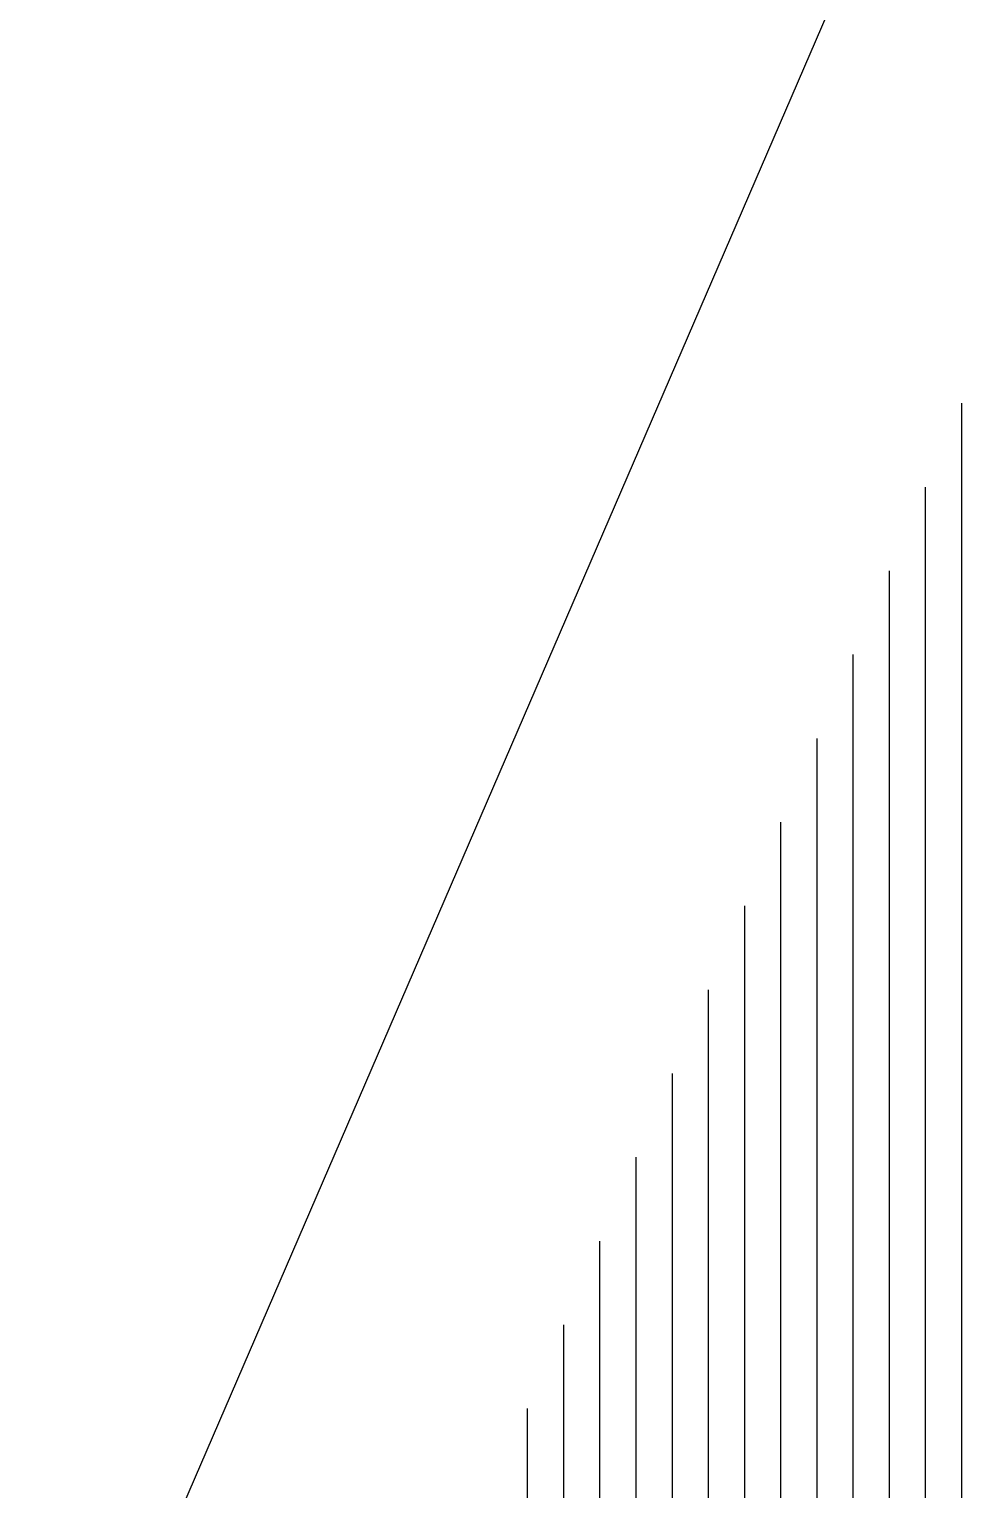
# Model space of a CAD drawing. Header units: millimetres. Extents: x 11801750 to 12566104, y 354831409 to 356234587.
# Drawn here: x 12536522 to 12539102, y 356216012 to 356220045 of the extents above; entities that cross this region are included whole.
import ezdxf

# ---------------------------------------------------------------- set-up
doc = ezdxf.new("R2010")
doc.units = ezdxf.units.MM
doc.header["$MEASUREMENT"] = 0
doc.layers.add('New_110 Bemassungen Ausführung', color=7, linetype='Continuous')
doc.layers.add('New_110 Bemassungen Ausführung_Pen_No__1', color=7, linetype='Continuous', lineweight=13)
doc.layers.add('New_255 Plangrafiken_Pen_No__39', color=8, linetype='Continuous', lineweight=13)
doc.styles.add('GENERATED_STYLE_1', font='arial.ttf')
doc.dimstyles.new('GENERATED_STYLE__1', dxfattribs={"dimtxt": 125, "dimasz": 47.5, "dimexe": 0.18, "dimexo": 2, "dimgap": 0, "dimtad": 1, "dimlfac": 0.001, "dimzin": 0, "dimdsep": 46, "dimtxsty": 'GENERATED_STYLE_1', "dimblk": 'ARROWHEAD_2', "dimblk1": 'ARROWHEAD_2', "dimblk2": 'ARROWHEAD_2', "dimcen": 0.09, "dimclrd": 7, "dimclre": 7, "dimclrt": 7, "dimadec": 0, "dimazin": 0, "dimtfac": 1, "dimtdec": 4, "dimtmove": 0, "dimatfit": 3, "dimfxl": 1, "dimtolj": 1, "dimtzin": 0, "dimarcsym": 0})

# ---------------------------------------------------------------- blocks, each defined once
blk = doc.blocks.new('*X23', base_point=(12240439.2, 356160438.4))
at = {"layer": 'New_255 Plangrafiken_Pen_No__39', "color": 8, "linetype": 'Continuous', "lineweight": 13}
for p, q in [((12539098.2, 356219011.7), (12539098.2, 356218933.6)), ((12539098.2, 356219011.7), (12539098.2, 356218933.6)), ((12539098.2, 356218933.6), (12539098.2, 356218683.6)), ((12539098.2, 356218933.6), (12539098.2, 356218683.6)), ((12538998.2, 356218780.2), (12538998.2, 356218683.6)), ((12538998.2, 356218780.2), (12538998.2, 356218683.6)), ((12538998.2, 356218683.6), (12538998.2, 356218433.6)), ((12538998.2, 356218683.6), (12538998.2, 356218433.6)), ((12539098.2, 356218683.6), (12539098.2, 356218433.6)), ((12539098.2, 356218683.6), (12539098.2, 356218433.6)), ((12538898.2, 356218548.7), (12538898.2, 356218433.6)), ((12538898.2, 356218548.7), (12538898.2, 356218433.6)), ((12538898.2, 356218433.6), (12538898.2, 356218183.6)), ((12538898.2, 356218433.6), (12538898.2, 356218183.6)), ((12538998.2, 356218433.6), (12538998.2, 356218183.6)), ((12538998.2, 356218433.6), (12538998.2, 356218183.6)), ((12539098.2, 356218433.6), (12539098.2, 356218183.6)), ((12539098.2, 356218433.6), (12539098.2, 356218183.6)), ((12538798.2, 356218317.2), (12538798.2, 356218183.6)), ((12538798.2, 356218317.2), (12538798.2, 356218183.6)), ((12538798.2, 356218183.6), (12538798.2, 356217933.6)), ((12538798.2, 356218183.6), (12538798.2, 356217933.6)), ((12538898.2, 356218183.6), (12538898.2, 356217933.6)), ((12538898.2, 356218183.6), (12538898.2, 356217933.6)), ((12538998.2, 356218183.6), (12538998.2, 356217933.6)), ((12538998.2, 356218183.6), (12538998.2, 356217933.6)), ((12539098.2, 356218183.6), (12539098.2, 356217933.6)), ((12539098.2, 356218183.6), (12539098.2, 356217933.6)), ((12538698.2, 356218085.7), (12538698.2, 356217933.6)), ((12538698.2, 356218085.7), (12538698.2, 356217933.6)), ((12538698.2, 356217933.6), (12538698.2, 356217683.6)), ((12538698.2, 356217933.6), (12538698.2, 356217683.6)), ((12538798.2, 356217933.6), (12538798.2, 356217683.6)), ((12538798.2, 356217933.6), (12538798.2, 356217683.6)), ((12538898.2, 356217933.6), (12538898.2, 356217683.6)), ((12538898.2, 356217933.6), (12538898.2, 356217683.6)), ((12538998.2, 356217933.6), (12538998.2, 356217683.6)), ((12538998.2, 356217933.6), (12538998.2, 356217683.6)), ((12539098.2, 356217933.6), (12539098.2, 356217683.6)), ((12539098.2, 356217933.6), (12539098.2, 356217683.6)), ((12538598.2, 356217854.3), (12538598.2, 356217683.6)), ((12538598.2, 356217854.3), (12538598.2, 356217683.6)), ((12538598.2, 356217683.6), (12538598.2, 356217433.6)), ((12538598.2, 356217683.6), (12538598.2, 356217433.6)), ((12538698.2, 356217683.6), (12538698.2, 356217433.6)), ((12538698.2, 356217683.6), (12538698.2, 356217433.6)), ((12538798.2, 356217683.6), (12538798.2, 356217433.6)), ((12538798.2, 356217683.6), (12538798.2, 356217433.6)), ((12538898.2, 356217683.6), (12538898.2, 356217433.6)), ((12538898.2, 356217683.6), (12538898.2, 356217433.6)), ((12538998.2, 356217683.6), (12538998.2, 356217433.6)), ((12538998.2, 356217683.6), (12538998.2, 356217433.6)), ((12539098.2, 356217683.6), (12539098.2, 356217433.6)), ((12539098.2, 356217683.6), (12539098.2, 356217433.6)), ((12538498.2, 356217622.8), (12538498.2, 356217433.6)), ((12538498.2, 356217622.8), (12538498.2, 356217433.6)), ((12538498.2, 356217433.6), (12538498.2, 356217183.6)), ((12538498.2, 356217433.6), (12538498.2, 356217183.6)), ((12538598.2, 356217433.6), (12538598.2, 356217183.6)), ((12538598.2, 356217433.6), (12538598.2, 356217183.6)), ((12538698.2, 356217433.6), (12538698.2, 356217183.6)), ((12538698.2, 356217433.6), (12538698.2, 356217183.6)), ((12538798.2, 356217433.6), (12538798.2, 356217183.6)), ((12538798.2, 356217433.6), (12538798.2, 356217183.6)), ((12538898.2, 356217433.6), (12538898.2, 356217183.6)), ((12538898.2, 356217433.6), (12538898.2, 356217183.6)), ((12538998.2, 356217433.6), (12538998.2, 356217183.6)), ((12538998.2, 356217433.6), (12538998.2, 356217183.6)), ((12539098.2, 356217433.6), (12539098.2, 356217183.6)), ((12539098.2, 356217433.6), (12539098.2, 356217183.6)), ((12538398.2, 356217391.3), (12538398.2, 356217183.6)), ((12538398.2, 356217391.3), (12538398.2, 356217183.6)), ((12538398.2, 356217183.6), (12538398.2, 356216933.6)), ((12538398.2, 356217183.6), (12538398.2, 356216933.6)), ((12538498.2, 356217183.6), (12538498.2, 356216933.6)), ((12538498.2, 356217183.6), (12538498.2, 356216933.6)), ((12538598.2, 356217183.6), (12538598.2, 356216933.6)), ((12538598.2, 356217183.6), (12538598.2, 356216933.6)), ((12538698.2, 356217183.6), (12538698.2, 356216933.6)), ((12538698.2, 356217183.6), (12538698.2, 356216933.6)), ((12538798.2, 356217183.6), (12538798.2, 356216933.6)), ((12538798.2, 356217183.6), (12538798.2, 356216933.6)), ((12538898.2, 356217183.6), (12538898.2, 356216933.6)), ((12538898.2, 356217183.6), (12538898.2, 356216933.6)), ((12538998.2, 356217183.6), (12538998.2, 356216933.6)), ((12538998.2, 356217183.6), (12538998.2, 356216933.6)), ((12539098.2, 356217183.6), (12539098.2, 356216933.6)), ((12539098.2, 356217183.6), (12539098.2, 356216933.6)), ((12538298.2, 356217159.8), (12538298.2, 356216933.6)), ((12538298.2, 356217159.8), (12538298.2, 356216933.6)), ((12538198.2, 356216928.3), (12538198.2, 356216683.6)), ((12538198.2, 356216928.3), (12538198.2, 356216683.6)), ((12538298.2, 356216933.6), (12538298.2, 356216683.6)), ((12538298.2, 356216933.6), (12538298.2, 356216683.6)), ((12538398.2, 356216933.6), (12538398.2, 356216683.6)), ((12538398.2, 356216933.6), (12538398.2, 356216683.6)), ((12538498.2, 356216933.6), (12538498.2, 356216683.6)), ((12538498.2, 356216933.6), (12538498.2, 356216683.6)), ((12538598.2, 356216933.6), (12538598.2, 356216683.6)), ((12538598.2, 356216933.6), (12538598.2, 356216683.6)), ((12538698.2, 356216933.6), (12538698.2, 356216683.6)), ((12538698.2, 356216933.6), (12538698.2, 356216683.6)), ((12538798.2, 356216933.6), (12538798.2, 356216683.6)), ((12538798.2, 356216933.6), (12538798.2, 356216683.6)), ((12538898.2, 356216933.6), (12538898.2, 356216683.6)), ((12538898.2, 356216933.6), (12538898.2, 356216683.6)), ((12538998.2, 356216933.6), (12538998.2, 356216683.6)), ((12538998.2, 356216933.6), (12538998.2, 356216683.6)), ((12539098.2, 356216933.6), (12539098.2, 356216683.6)), ((12539098.2, 356216933.6), (12539098.2, 356216683.6)), ((12538098.2, 356216696.8), (12538098.2, 356216683.6)), ((12538098.2, 356216696.8), (12538098.2, 356216683.6)), ((12538098.2, 356216683.6), (12538098.2, 356216433.6)), ((12538098.2, 356216683.6), (12538098.2, 356216433.6)), ((12538198.2, 356216683.6), (12538198.2, 356216433.6)), ((12538198.2, 356216683.6), (12538198.2, 356216433.6)), ((12538298.2, 356216683.6), (12538298.2, 356216433.6)), ((12538298.2, 356216683.6), (12538298.2, 356216433.6)), ((12538398.2, 356216683.6), (12538398.2, 356216433.6)), ((12538398.2, 356216683.6), (12538398.2, 356216433.6)), ((12538498.2, 356216683.6), (12538498.2, 356216433.6)), ((12538498.2, 356216683.6), (12538498.2, 356216433.6)), ((12538598.2, 356216683.6), (12538598.2, 356216433.6)), ((12538598.2, 356216683.6), (12538598.2, 356216433.6)), ((12538698.2, 356216683.6), (12538698.2, 356216433.6)), ((12538698.2, 356216683.6), (12538698.2, 356216433.6)), ((12538798.2, 356216683.6), (12538798.2, 356216433.6)), ((12538798.2, 356216683.6), (12538798.2, 356216433.6)), ((12538898.2, 356216683.6), (12538898.2, 356216433.6)), ((12538898.2, 356216683.6), (12538898.2, 356216433.6)), ((12538998.2, 356216683.6), (12538998.2, 356216433.6)), ((12538998.2, 356216683.6), (12538998.2, 356216433.6)), ((12539098.2, 356216683.6), (12539098.2, 356216433.6)), ((12539098.2, 356216683.6), (12539098.2, 356216433.6)), ((12537998.2, 356216465.3), (12537998.2, 356216433.6)), ((12537998.2, 356216465.3), (12537998.2, 356216433.6)), ((12537998.2, 356216433.6), (12537998.2, 356216183.6)), ((12537998.2, 356216433.6), (12537998.2, 356216183.6)), ((12538098.2, 356216433.6), (12538098.2, 356216183.6)), ((12538098.2, 356216433.6), (12538098.2, 356216183.6)), ((12538198.2, 356216433.6), (12538198.2, 356216183.6)), ((12538198.2, 356216433.6), (12538198.2, 356216183.6)), ((12538298.2, 356216433.6), (12538298.2, 356216183.6)), ((12538298.2, 356216433.6), (12538298.2, 356216183.6)), ((12538398.2, 356216433.6), (12538398.2, 356216183.6)), ((12538398.2, 356216433.6), (12538398.2, 356216183.6)), ((12538498.2, 356216433.6), (12538498.2, 356216183.6)), ((12538498.2, 356216433.6), (12538498.2, 356216183.6)), ((12538598.2, 356216433.6), (12538598.2, 356216183.6)), ((12538598.2, 356216433.6), (12538598.2, 356216183.6)), ((12538698.2, 356216433.6), (12538698.2, 356216183.6)), ((12538698.2, 356216433.6), (12538698.2, 356216183.6)), ((12538798.2, 356216433.6), (12538798.2, 356216183.6)), ((12538798.2, 356216433.6), (12538798.2, 356216183.6)), ((12538898.2, 356216433.6), (12538898.2, 356216183.6)), ((12538898.2, 356216433.6), (12538898.2, 356216183.6)), ((12538998.2, 356216433.6), (12538998.2, 356216183.6)), ((12538998.2, 356216433.6), (12538998.2, 356216183.6)), ((12539098.2, 356216433.6), (12539098.2, 356216183.6)), ((12539098.2, 356216433.6), (12539098.2, 356216183.6)), ((12537898.2, 356216233.8), (12537898.2, 356216183.6)), ((12537898.2, 356216233.8), (12537898.2, 356216183.6)), ((12537898.2, 356216183.6), (12537898.2, 356215933.6)), ((12537898.2, 356216183.6), (12537898.2, 356215933.6)), ((12537998.2, 356216183.6), (12537998.2, 356215933.6)), ((12537998.2, 356216183.6), (12537998.2, 356215933.6)), ((12538098.2, 356216183.6), (12538098.2, 356215933.6)), ((12538098.2, 356216183.6), (12538098.2, 356215933.6)), ((12538198.2, 356216183.6), (12538198.2, 356215933.6)), ((12538198.2, 356216183.6), (12538198.2, 356215933.6)), ((12538298.2, 356216183.6), (12538298.2, 356215933.6)), ((12538298.2, 356216183.6), (12538298.2, 356215933.6)), ((12538398.2, 356216183.6), (12538398.2, 356215933.6)), ((12538398.2, 356216183.6), (12538398.2, 356215933.6)), ((12538498.2, 356216183.6), (12538498.2, 356215933.6)), ((12538498.2, 356216183.6), (12538498.2, 356215933.6)), ((12538598.2, 356216183.6), (12538598.2, 356215933.6)), ((12538598.2, 356216183.6), (12538598.2, 356215933.6)), ((12538698.2, 356216183.6), (12538698.2, 356215933.6)), ((12538698.2, 356216183.6), (12538698.2, 356215933.6)), ((12538798.2, 356216183.6), (12538798.2, 356215933.6)), ((12538798.2, 356216183.6), (12538798.2, 356215933.6)), ((12538898.2, 356216183.6), (12538898.2, 356215933.6)), ((12538898.2, 356216183.6), (12538898.2, 356215933.6)), ((12538998.2, 356216183.6), (12538998.2, 356215933.6)), ((12538998.2, 356216183.6), (12538998.2, 356215933.6)), ((12539098.2, 356216183.6), (12539098.2, 356215933.6)), ((12539098.2, 356216183.6), (12539098.2, 356215933.6))]:
    blk.add_line(p, q, dxfattribs=at)
blk = doc.blocks.new('Fill_3', base_point=(12240439.2, 356160438.4))
at = {"layer": 'New_255 Plangrafiken_Pen_No__39', "color": 8, "linetype": 'Continuous', "lineweight": 13}
blk.add_blockref('*X23', (12240439.2, 356160438.4), dxfattribs=at)
blk = doc.blocks.new('*D309', base_point=(12240439.2, 356160438.4))
at = {"layer": 'New_110 Bemassungen Ausführung_Pen_No__1', "color": 7, "linetype": 'Continuous', "lineweight": 13, "transparency": 16777216}
for p, q in [((12542472.1, 356228638.5), (12542386, 356228675.7)), ((12542450.6, 356228628.1), (12542407.5, 356228686)), ((12542429, 356228657.1), (12542441.1, 356228685.1)), ((12536564.9, 356215082.1), (12542429, 356228657.1)), ((12536543.3, 356215111.1), (12536586.4, 356215053.1)), ((12536607.9, 356215063.5), (12536521.8, 356215100.7)), ((12536552.7, 356215054), (12536564.9, 356215082.1))]:
    blk.add_line(p, q, dxfattribs=at)
at = {"layer": 'New_110 Bemassungen Ausführung_Pen_No__1', "color": 7, "lineweight": 13, "transparency": 16777216, "insert": (12539404, 356221641.8), "char_height": 125, "attachment_point": 7, "rotation": 66.6365, "style": 'GENERATED_STYLE_1'}
blk.add_mtext('\\A1;{\\pql;\\fArial|b0|i0|c0|p0;\\W1.000000;14,78\\fArial|b0|i0|c0|p0;\\W1.000000;\\A1{\\H.66x;\\S5^  ;}}', dxfattribs=at)
blk = doc.blocks.new('ARROWHEAD_2')
at = {"color": 0, "linetype": 'Continuous', "lineweight": 0}
for p, q in [((0, 0), (-1, 0)), ((-0.378, -0.655), (0.378, 0.655))]:
    blk.add_line(p, q, dxfattribs=at)

msp = doc.modelspace()

# ---------------------------------------------------------------- block references
at = {"layer": 'New_255 Plangrafiken_Pen_No__39', "color": 8, "linetype": 'Continuous', "lineweight": 13}
msp.add_blockref('Fill_3', (12240439.157, 356160438.356), dxfattribs=at)

# ---------------------------------------------------------------- dimensions: what is measured, and where the dimension line sits
at = {"layer": 'New_110 Bemassungen Ausführung', "color": 7, "linetype": 'Continuous', "lineweight": 13}
dim = msp.add_linear_dim(base=(12542429.028, 356228657.074), p1=(12539105.263, 356213984.694), p2=(12544545.911, 356227742.616), angle=66.636458, dimstyle='GENERATED_STYLE__1', dxfattribs=at)
dim.commit()
dim.dimension.update_dxf_attribs({"geometry": '*D309', "text_midpoint": (12539468.855, 356222025.202), "dimtype": 160, "text_rotation": 66.636458})

doc.saveas('drawing.dxf')
